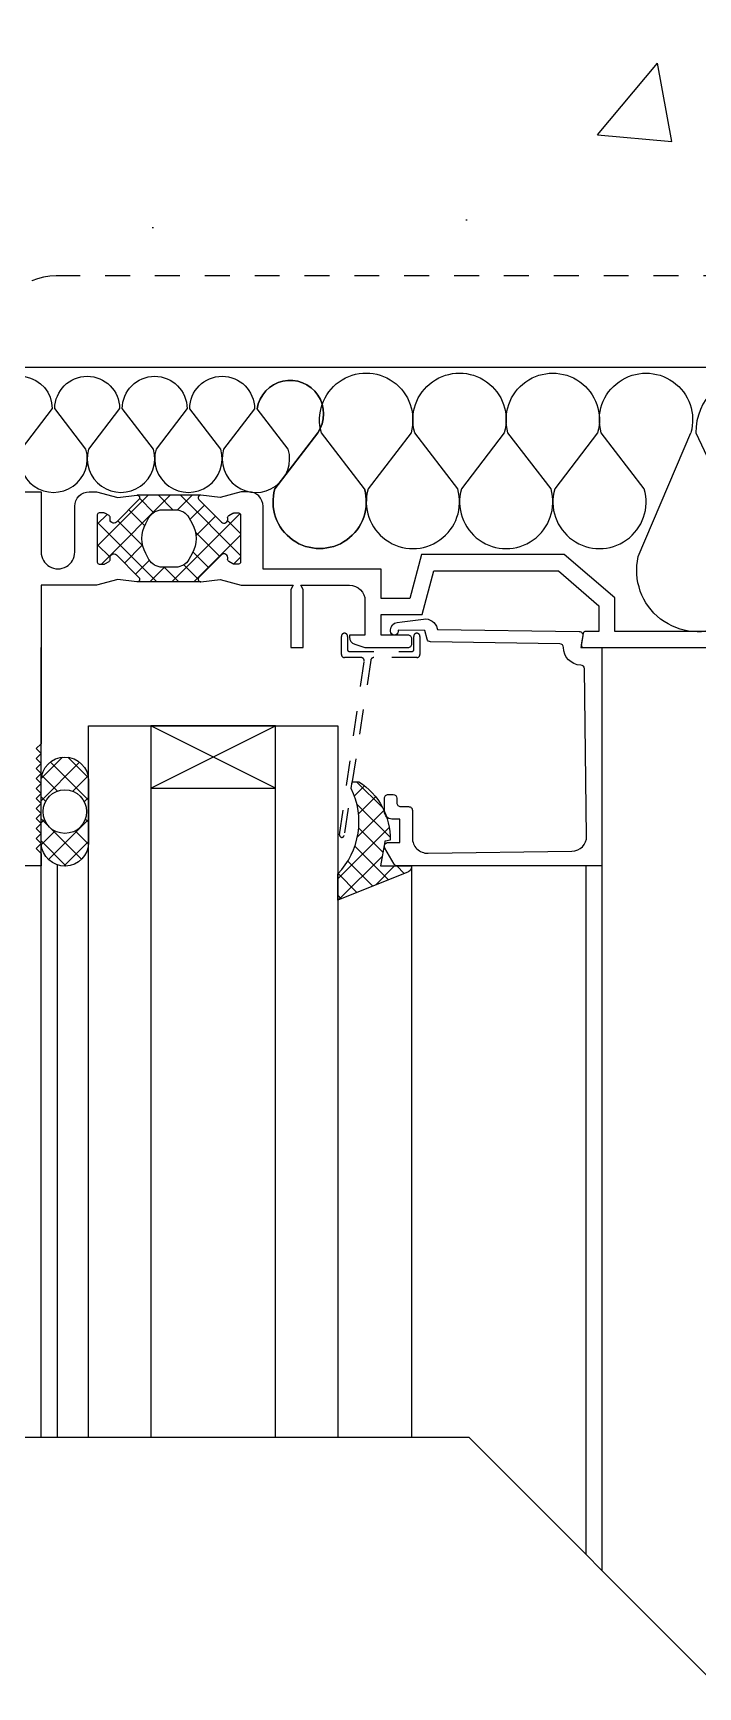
# Model space of a CAD drawing. Header units: inches. Extents: x 2794 to 3003, y 375 to 415.
# Drawn here: x 2992.79 to 2995.46, y 389.01 to 395.64 of the extents above; entities that cross this region are included whole.
import ezdxf

# ---------------------------------------------------------------- set-up
doc = ezdxf.new("R2010")
doc.units = ezdxf.units.IN
doc.header["$LTSCALE"] = 0.5
doc.header["$MEASUREMENT"] = 0
doc.linetypes.add('DASHED2', pattern=[0.375, 0.25, -0.125])
doc.linetypes.add('HIDDEN2', pattern=[0.1875, 0.125, -0.0625])
for name, color, linetype in [('HATCH', 12, 'CONTINUOUS'), ('LINE18', 9, 'CONTINUOUS'), ('line25', 2, 'CONTINUOUS'), ('LINE50', 5, 'CONTINUOUS'), ('LINE9', 9, 'CONTINUOUS')]:
    doc.layers.add(name, color=color, linetype=linetype)

msp = doc.modelspace()

# ---------------------------------------------------------------- hatches: boundary and pattern name
at = {"layer": 'HATCH'}
h = msp.add_hatch(dxfattribs=at)
h.set_pattern_fill('AR-CONC', color=256, scale=0.5)
h.set_pattern_definition([(49.99999999999999, (68.79852683998934, 0), (3.586300913003767, -0.3137606749129755), [0.375, -4.125]), (355, (68.79852683998934, 0), (-0.693756668065, 3.760960668500059), [0.3, -3.3]), (100.45144446, (69.09738524498934, -0.02614672), (2.89254423363556, 3.447199954843147), [0.3187009599999999, -3.505710559999999]), (46.18420000000002, (68.79852683998934, 1), (5.336206653357862, -0.8275964039653827), [0.5624999999999998, -6.187499999999998]), (96.63563549, (69.24321056498934, 0.931033465), (4.673309728371142, 4.870593003872752), [0.47805171, -5.258568799999999]), (351.1841639899999, (68.79852683998934, 1), (4.673309725273866, 4.870593001349951), [0.45, -4.950000005]), (21, (69.29852683998934, 0.75), (2.984535260592308, -2.013094453326694), [0.375, -4.125]), (326.0000000000001, (69.29852683998934, 0.75), (1.216576659607909, 3.625750225234265), [0.3, -3.3]), (71.45144474, (69.54723810998934, 0.58224213), (4.201111883649856, 1.612655764031769), [0.31870095, -3.50571056]), (37.50000000000001, (68.79852683998934, 0), (0.06079927658645334, 1.664469269156557), [0, -3.26, 0, -3.35, 0, -3.3125]), (7.499999999999999, (68.79852683998934, 0), (1.315347687210743, 1.972058559411801), [0, -1.91, 0, -3.185, 0, -1.2625]), (327.5, (67.68352683998934, 0), (2.669112180862045, -0.1127743586718988), [0, -1.25, 0, -3.9, 0, -5.175]), (317.5, (67.18352683998934, 0), (2.915930846711931, 0.5005249116615886), [0, -1.625, 0, -2.59, 0, -3.675])])
h.paths.add_polyline_path([(2995.502597307035, 411.4361074541913), (2994.634333554643, 412.3043712065829), (2992.509333554642, 412.3043712065829), (2992.509333554642, 410.2153526880131, 0.06439757034057354), (2992.619337174756, 410.1493931627494), (2992.709337174756, 410.1493931627564), (2992.709337174759, 410.1076671028322, -0.2490694201798123), (2992.819337174775, 409.9005439510627), (2992.819337174779, 409.8330439510526, -0.4142135623890151), (2992.756837174779, 409.7705439510493), (2992.709337174781, 409.7705439510493), (2992.709337174786, 409.7005439510493), (2992.814337174771, 409.7005439510493, 0.1004604156430542), (2993.208035644842, 409.7577067068982, -0.6014354320810742), (2993.327539115063, 409.6528233644731, 0.6140896572139531), (2993.742987561027, 409.3015783167932, -0.1036531844251886), (2993.894251664761, 409.724570386044, 0.1783296877140468), (2993.737619268928, 409.8657327959223, -1), (2993.901047840357, 410.2742558699839, -0.1279936192056349), (2994.203136189873, 410.0516069395853, -0.2793052290923339), (2995.335884762854, 410.122322370094, -0.02086936547805157), (2995.502597307035, 410.1298463418942)])
h.paths.add_polyline_path([(2998.509333554642, 412.3043712065829), (2996.634333554643, 412.3043712065829), (2995.634333554643, 413.3043712065829), (2995.634333554643, 411.3043712065829), (2995.502597307035, 411.4361074541913), (2995.502597307035, 410.1298463418942, -0.0836030058822313), (2996.157926713014, 410.0217686024047, -0.7355925422309603), (2996.145141842579, 409.5637220252653, 0.09942766815358958), (2996.038196962756, 409.5090389114011), (2996.481820246464, 409.101314646791, 0.03592783537867676), (2996.503371941905, 409.1394173336219, 0.05315652255460889), (2996.669211396121, 409.753498965534, -0.2443795113555345), (2997.117619268928, 410.274255869984, -1), (2997.281047840357, 409.8657327959223, 2.182094824735542), (2997.691127994222, 409.6528233644732, -0.6014354320786587), (2997.810631464443, 409.7577067068981, 0.100460415643008), (2998.204329934513, 409.7005439510493), (2998.309329934499, 409.7005439510493), (2998.309329934503, 409.7705439510493), (2998.261829934505, 409.7705439510493, -0.4142135623890176), (2998.199329934505, 409.8330439510526), (2998.199329934509, 409.9005439510627, -0.2490694201798121), (2998.309329934525, 410.1076671028322), (2998.309329934528, 410.1493931627564), (2998.399329934528, 410.1493931627494, 0.06439757034057352), (2998.509333554642, 410.2153526880131)])
h.paths.add_polyline_path([(2998.509333554642, 396.3933897251527, 0.06439757034043084), (2998.399329934528, 396.4593492504163), (2998.309329934528, 396.4593492504094), (2998.309329934525, 396.5010753103335, -0.2490694201798122), (2998.199329934509, 396.708198462103), (2998.199329934505, 396.7756984621131, -0.4142135623888804), (2998.261829934505, 396.8381984621165), (2998.309329934503, 396.8381984621165), (2998.309329934499, 396.9081984621165), (2998.204329934513, 396.9081984621165, 0.1004604156415685), (2997.810631464448, 396.8510357062696, -0.6014354321037615), (2997.691127994221, 396.9559190486926, 2.182094824738525), (2997.281047840357, 396.7430096172436, -1), (2997.117619268928, 396.3344865431819, -0.2443795113554952), (2996.669211396121, 396.8552434476318, 0.05315652255454582), (2996.503371941906, 397.4693250795432, 0.2232530870846585), (2996.303044158517, 397.6341789304851), (2996.28342582658, 397.6384903231814, 0.9554715931216765), (2996.145141842579, 397.0450203879012, -0.7355925422351507), (2996.157926713014, 396.5869738107611, -0.0147415785829756), (2996.04531330517, 396.5520412701785), (2995.502597307035, 396.0532431020964), (2995.502597307035, 396.4788960712715, -0.08190740721166595), (2994.860740396271, 396.5869738107612, -0.7355925422303662), (2994.873525266706, 397.0450203879004, 0.9554715931517918), (2994.735241282704, 397.6384903231814), (2993.419337174817, 397.3493026706335, 0.1963228336434864), (2992.970206250458, 397.0030429505052, -0.1889729320632922), (2992.814337174771, 396.9081984621165), (2992.709337174786, 396.9081984621165), (2992.709337174781, 396.8381984621165), (2992.756837174779, 396.8381984621165, -0.4142135623888804), (2992.819337174779, 396.7756984621131), (2992.819337174775, 396.708198462103, -0.2490694201798122), (2992.709337174759, 396.5010753103335), (2992.709337174756, 396.4593492504094), (2992.619337174756, 396.4593492504163, 0.06439757034043102), (2992.509333554642, 396.3933897251527), (2992.509333554642, 394.3043712065829), (2998.509333554642, 394.3043712065829)])
h.paths.add_polyline_path([(2993.893284657727, 396.3315495417224, -0.9813105716390302), (2993.737619268928, 396.7430096172435, 0.005676198630661833), (2993.74401901068, 396.7456544837351, 0.1015234794703084)], flags=16)
h.paths.add_polyline_path([(2994.603362249564, 396.3684817206785, -1), (2994.978362249564, 396.3684817206785, -1)], flags=16)
h.paths.add_polyline_path([(2996.04531330517, 396.5520412701785, -0.06877666416796079), (2995.502597307035, 396.4788960712715), (2995.502597307035, 396.0532431020964)], flags=17)
h.paths.add_polyline_path([(2998.509333554642, 406.085735214086, 0.08241458984435476), (2998.365996601173, 406.1648416906551, -0.3178372451770534), (2998.199329934509, 406.400543951036), (2998.199329934506, 406.4680439510461, -0.4142135623888782), (2998.261829934506, 406.5305439510495), (2998.309329934291, 406.5305439510495), (2998.309329934296, 406.6005439510495), (2998.204329934344, 406.6005439510495), (2998.204329934344, 407.100543951065, -0.03653717781494083), (2998.060330058339, 407.1243466245751), (2995.849946534503, 407.6057190932685, -0.8990038649736034), (2995.89846233939, 408.0605439510493), (2997.494603974431, 408.0605439510495, -0.09784354240304702), (2998.100727791954, 407.9288729770856, 0.1246727099834499), (2998.204329934428, 407.9005439510494), (2998.204329934428, 408.4005439510494, 0.1246727099828357), (2998.100727791955, 408.3722149250136, -0.09784354240407545), (2997.494603974425, 408.2405439510494), (2995.89846233939, 408.2405439510495, -0.8972920715064665), (2995.849094811686, 408.6951833225061), (2998.060330058344, 409.1767412775249, -0.03653717785632807), (2998.204329934513, 409.2005439510493), (2998.204329934513, 409.7005439510493, 0.1889729320629634), (2998.048460858826, 409.6056994626607, -0.196322833644215), (2997.599329934465, 409.2594397425318), (2996.277474365636, 408.9689441762775, -0.057794690627267), (2995.509333554642, 408.8798576861843, -0.05779469062720283), (2994.741192743648, 408.9689441762775), (2993.419337174819, 409.2594397425318, -0.1963228336441995), (2992.970206250458, 409.6056994626607, 0.1889729320629852), (2992.814337174771, 409.7005439510493), (2992.814337174771, 409.2005439510493, -0.03653717785632315), (2992.95833705094, 409.1767412775249), (2995.168720574782, 408.6953688088303, -0.8990038649733391), (2995.120204769894, 408.2405439510495), (2993.524063134859, 408.2405439510494, -0.09784354240415952), (2992.917939317329, 408.3722149250138, 0.1246727099822073), (2992.814337174856, 408.4005439510494), (2992.814337174856, 407.9005439510494, 0.124672709983402), (2992.91793931733, 407.9288729770856, -0.09784354240306348), (2993.524063134853, 408.0605439510495), (2995.120204769894, 408.0605439510493, -0.8972920715064903), (2995.169572297598, 407.6059045795927), (2992.958337050945, 407.1243466245751, -0.03653717781492985), (2992.814337174941, 407.100543951065), (2992.814337174941, 406.6005439510495), (2992.709337174988, 406.6005439510495), (2992.709337174993, 406.5305439510495), (2992.756837174778, 406.5305439510495, -0.4142135623888782), (2992.819337174778, 406.4680439510461), (2992.819337174775, 406.400543951036, -0.3178372451770513), (2992.652670508111, 406.1648416906551, 0.08241458984435485), (2992.509333554642, 406.085735214086), (2992.509333554642, 400.5230071990798, 0.0824145898443328), (2992.652670508111, 400.4439007225107, -0.3178372451770369), (2992.819337174775, 400.2081984621298), (2992.819337174778, 400.1406984621197, -0.4142135623888824), (2992.756837174778, 400.0781984621163), (2992.709337174993, 400.0781984621163), (2992.709337174988, 400.0081984621163), (2992.814337174941, 400.0081984621163), (2992.814337174941, 399.5081984621007, -0.03653717781369149), (2992.95833705094, 399.4843957885918), (2995.168720574782, 399.0030233198971, -0.8990038649726155), (2995.120204769894, 398.5481984621164), (2993.524063134859, 398.5481984621163, -0.0978435424041571), (2992.917939317329, 398.6798694360806, 0.1246727099822255), (2992.814337174856, 398.7081984621163), (2992.814337174856, 398.2081984621163, 0.1246727099833687), (2992.91793931733, 398.2365274881524, -0.0978435424030535), (2993.524063134853, 398.3681984621163), (2995.120204769894, 398.3681984621162, -0.8972920715072971), (2995.169572297598, 397.9135590906595), (2992.958337050945, 397.4320011356419, -0.03653717785757225), (2992.814337174771, 397.4081984621164), (2992.814337174771, 396.9081984621166, 0.1889729320630345), (2992.970206250458, 397.0030429505053, -0.1963228336437238), (2993.419337174818, 397.3493026706337), (2994.741192743644, 397.6397982368874, -0.0577946906275801), (2995.509333554643, 397.7288847269816, -0.05779469062764001), (2996.277474365642, 397.639798236887), (2996.303044158517, 397.6341789304851), (2997.599329934467, 397.3493026706335, -0.1963228336434885), (2998.048460858826, 397.0030429505052, 0.188972932062945), (2998.204329934513, 396.9081984621166), (2998.204329934513, 397.4081984621164, -0.03653717785757098), (2998.060330058339, 397.4320011356419), (2995.849946534503, 397.9133736043355, -0.8990038649725172), (2995.89846233939, 398.3681984621162), (2997.494603974431, 398.3681984621163, -0.0978435424030578), (2998.100727791954, 398.2365274881524, 0.1246727099833467), (2998.204329934428, 398.2081984621163), (2998.204329934428, 398.7081984621163, 0.1246727099821904), (2998.100727791955, 398.6798694360807, -0.09784354240416165), (2997.494603974425, 398.5481984621163), (2995.89846233939, 398.5481984621164, -0.8972920715073629), (2995.849094811686, 399.002837833573), (2998.060330058344, 399.4843957885918, -0.03653717781369576), (2998.204329934344, 399.5081984621007), (2998.204329934344, 400.0081984621163), (2998.309329934296, 400.0081984621163), (2998.309329934291, 400.0781984621163), (2998.261829934506, 400.0781984621163, -0.4142135623888824), (2998.199329934506, 400.1406984621197), (2998.199329934509, 400.2081984621298, -0.3178372451769536), (2998.365996601173, 400.4439007225106, 0.0824145898443419), (2998.509333554642, 400.5230071990798)])
h = msp.add_hatch(dxfattribs=at)
h.set_pattern_fill('ANSI37', color=256, scale=0.5, style=0)
h.set_pattern_definition([(45, (272.3712969950061, -127.813083229124), (-0.04419417382415922, 0.04419417382415922), []), (135, (272.3712969950061, -127.813083229124), (-0.04419417382415922, -0.04419417382415922), [])])
h.paths.add_polyline_path([(2993.014369697971, 392.6454844554148), (2993.014369697971, 392.3985542490668, -0.973119193628529), (2992.82444095976, 392.3933782968002), (2992.824299919194, 392.6454312826274, -1.000279793165599)])
h.paths.add_polyline_path([(2992.831799904319, 392.5220193522408, 1), (2993.006869697971, 392.5220193522408, 1)], flags=16)
h.paths.add_polyline_path([(2994.185199368624, 392.304051938093), (2994.310093237861, 392.304051938093, -0.3927408574796724), (2994.290628686966, 392.2783301881492), (2994.014369697971, 392.1673524094014), (2994.014369697971, 392.2719223340544, 0.3145636000813645), (2994.068242449875, 392.6152006668636), (2994.072277941395, 392.6417128956651), (2994.098747148547, 392.6417128956651, -0.1494430697769666), (2994.201232463041, 392.5226490221779), (2994.201232463041, 392.5220519380929, 0.1929134893777459), (2994.209534761517, 392.5013345601568, -0.08922647140676533), (2994.223833317275, 392.4072815663045), (2994.204952527622, 392.4039523736717, 0.31529878887884), (2994.202356816981, 392.4013566630307)])
h.paths.add_polyline_path([(2993.54745746923, 393.6829080872307, 0.7725978076390988), (2993.572500303647, 393.6975884078204, -0.343148791993915), (2993.57712445878, 393.7089644744395), (2993.593293041131, 393.7182994098122, -0.1316524975867668), (2993.597293041131, 393.719371206582), (2993.616149447592, 393.719371206582, -0.414213562373095), (2993.624149447592, 393.7113712065819), (2993.624149447592, 393.522371206582, -0.414213562373095), (2993.616149447592, 393.5143712065819), (2993.597293041131, 393.5143712065819, -0.1316524975867363), (2993.593293041131, 393.5154430033517), (2993.57712445878, 393.5247779387244, -0.3431487919940244), (2993.572500303647, 393.5361540053435, 0.7725978076389638), (2993.54745746923, 393.5508343259332), (2993.440054733078, 393.4434315897812), (2993.233545075562, 393.4434315897812), (2993.12614233941, 393.5508343259332, 0.7725978076393586), (2993.101099504993, 393.5361540053435, -0.3431487919941011), (2993.09647534986, 393.5247779387244), (2993.080306767509, 393.5154430033517, -0.1316524975865104), (2993.076306767509, 393.5143712065819), (2993.057450361048, 393.5143712065819, -0.414213562373095), (2993.049450361048, 393.522371206582), (2993.049450361048, 393.7113712065819, -0.414213562373095), (2993.057450361048, 393.719371206582), (2993.076306767509, 393.719371206582, -0.1316524975865104), (2993.080306767509, 393.7182994098122), (2993.09647534986, 393.7089644744395, -0.343148791994153), (2993.101099504993, 393.6975884078204, 0.7725978076392856), (2993.12614233941, 393.6829080872307), (2993.233545075562, 393.7903108233827), (2993.440054733078, 393.7903108233827)])
h.paths.add_polyline_path([(2993.364461215449, 393.5018712065821), (2993.309289049447, 393.5018712065821, -0.3238484292968788), (2993.252297972555, 393.5431090863752, -0.326501620107139), (2993.252297972787, 393.6906333246305, -0.3238484397582524), (2993.30928905039, 393.731871206582), (2993.364461215449, 393.731871206582, -0.3238484345287045), (2993.421452292697, 393.6906333257095, -0.3265016201076595), (2993.421452292697, 393.543109087454, -0.3238484345260935)], flags=16)

# ---------------------------------------------------------------- linework, layer by layer
for p, q in [((2993.464196868701, 393.7903108233827), (2993.209402939938, 393.7903108233827)), ((2993.464196868701, 393.4434315897812), (2993.209402939938, 393.4434315897812)), ((2992.824299904319, 390.0128938712383), (2992.824299904319, 393.1795193522374)), ((2992.889299904319, 390.0128938712405), (2992.889299904319, 392.3083903062328)), ((2994.310213225155, 392.304051938093), (2994.310213225155, 390.012893871288)), ((2995.073295528999, 392.304051938093), (2995.073295528999, 389.4801832640396))]:
    msp.add_line(p, q, dxfattribs=at)
for points in [[(2992.759333554641, 394.2658489538465, -0.3677135428508029), (2992.868396925984, 394.1376016261025), (2992.744051926759, 393.974938549901, 1.331509838654881), (2993.003920989059, 393.974938549901), (2992.879096639707, 394.1375245411213)], [(2992.879096639707, 394.1375245411213, -1), (2993.138965702007, 394.1375245411213), (2993.014620702781, 393.9748614649197, 1.331509838654881), (2993.274489765081, 393.9748614649197), (2993.149665415729, 394.13744745614)], [(2993.149665415729, 394.13744745614, -1), (2993.409534478029, 394.13744745614), (2993.285189478804, 393.9747843799385, 1.331509838654881), (2993.545058541104, 393.9747843799385), (2993.420234191752, 394.1373703711587)], [(2993.420234191752, 394.1373703711587, -1), (2993.680103254052, 394.1373703711587), (2993.555758254827, 393.9747072949572, 1.331509838654881), (2993.815627317127, 393.9747072949572), (2993.690802967775, 394.1372932861774)], [(2994.121171508473, 393.8159466733048, -1.331509838655778), (2993.761829792216, 393.8159466733048), (2993.933771557943, 394.0408739057212, 1.25386884222624), (2993.690802967775, 394.1372932861774, -1.253868842176588), (2993.933771557943, 394.040873905721), (2993.761829792216, 393.8159466733048, 1.331509838655574), (2994.121171508473, 393.8159466733046), (2993.948566907026, 394.0407673141585, -1.331509838655574), (2994.307908623282, 394.0407673141584), (2994.135966857555, 393.815840081742, 1.331509838655574), (2994.495308573812, 393.8158400817417), (2994.322703972365, 394.0406607225957, -1.331509838655574), (2994.682045688622, 394.0406607225956), (2994.510103922894, 393.8157334901792, 1.331509838655574), (2994.86944563915, 393.8157334901791), (2994.696841037704, 394.040554131033, -1.331509838655574), (2995.05618275396, 394.0405541310329), (2994.884240988234, 393.8156268986165, 1.331509838655574), (2995.243582704489, 393.8156268986163), (2995.070978103043, 394.0404475394702, -1.331509838655574), (2995.430319819299, 394.0404475394702)], [(2995.929962637085, 394.0405898875923, 1), (2995.450078326517, 394.0405898875923), (2995.704796354504, 393.5023882642364, -1.151765177323539), (2995.219621218511, 393.5441655262777), (2995.430319819299, 394.0404475394702)]]:
    msp.add_lwpolyline(points, format="xyb", dxfattribs=at)
for points in [[(2993.417027455648, 393.532943877092, -0.2734560415951634), (2993.364461215449, 393.5018712065821), (2993.309289049447, 393.5018712065821, -0.2734560397667185), (2993.256722809446, 393.5329438767343), (2993.24370152086, 393.5566059355729, -0.2569805071132461), (2993.24370152086, 393.6771364751144), (2993.256722809995, 393.7007985357142, -0.2734560434246889), (2993.30928905039, 393.731871206582), (2993.364461215449, 393.731871206582, -0.2734560415960702), (2993.417027455648, 393.7007985360719), (2993.430048744508, 393.6771364763525, -0.2569805071137504), (2993.430048744508, 393.5566059368108)], [(2992.82444095976, 392.3933782968002), (2992.824299904319, 392.6454844554148, -1), (2993.014369697971, 392.6454844554148), (2993.014369697971, 392.3985542490668, -0.973119193628672)], [(2994.185199368624, 392.304051938093), (2994.310213225155, 392.304051938093), (2994.310213225155, 392.3016701318955, -0.3639702342662027), (2994.290628686966, 392.2783301881492), (2994.014369697971, 392.1673524094014), (2994.014369697971, 392.2719223340544, 0.3145636000813645), (2994.068242449875, 392.6152006668636), (2994.072277941395, 392.6417128956651), (2994.098747148547, 392.6417128956651, -0.2645518979873512), (2994.223833317275, 392.4072815663045), (2994.204952527622, 392.4039523736717, 0.315298788878984), (2994.202356816981, 392.4013566630306)]]:
    msp.add_lwpolyline(points, format="xyb", close=True, dxfattribs=at)
at = {"layer": 'HATCH', "flags": 128}
msp.add_lwpolyline([(2995.009278606884, 392.3043810361681), (2995.009278606884, 389.5442001861544)], dxfattribs=at)
at = {"layer": 'HATCH'}
msp.add_circle((2992.919334801145, 392.5220193522408), 0.087534896825959, dxfattribs=at)
at = {"layer": 'LINE18'}
for p, q in [((2993.014369697971, 390.0128938712446), (2993.014369697971, 392.8655193522409)), ((2993.014369697971, 392.8655193522409), (2994.014369697971, 392.8655193522409)), ((2994.014369697971, 392.8655193522409), (2994.01436969797, 390.0128938712782)), ((2992.824299904319, 392.3045193522374), (2992.730549904319, 392.3045193522374))]:
    msp.add_line(p, q, dxfattribs=at)
for points in [[(2991.759299904319, 393.8043712065829), (2992.824299904319, 393.8043712065828), (2992.824299904319, 393.5627230609257, 1.000000000003211), (2992.959299904319, 393.5627230609257), (2992.959299904319, 393.7463712065826, -0.4142135623740909), (2993.017299904319, 393.8043712065828), (2993.04009228452, 393.8043712065828, -0.06554346281528432), (2993.046562760647, 393.80351935224), (2993.131346043974, 393.7808017399409), (2993.208184246504, 393.790236284899, -0.7132930678969658), (2993.21647400775, 393.7732397555708), (2993.12614233941, 393.6829080872307, -0.7725978076383387), (2993.101099504993, 393.6975884078204, 0.3431487919937011), (2993.09647534986, 393.7089644744395), (2993.080306767509, 393.7182994098122, 0.1316524975860435), (2993.076306767509, 393.719371206582), (2993.057450361048, 393.719371206582, 0.4142135623731601), (2993.049450361048, 393.7113712065819), (2993.049450361048, 393.522371206582, 0.4142135623731601), (2993.057450361048, 393.5143712065819), (2993.076306767509, 393.5143712065819, 0.1316524975860434), (2993.080306767509, 393.5154430033517), (2993.09647534986, 393.5247779387244, 0.3431487919942176), (2993.101099504993, 393.5361540053435, -0.7725978076396093), (2993.12614233941, 393.5508343259332), (2993.21647400775, 393.4605026575931, -0.7132930678969659), (2993.208184246504, 393.4435061282649), (2993.131346043974, 393.452940673223), (2993.046562760653, 393.4302230609254, -0.06554346281523721), (2993.040092284526, 393.4293712065827), (2992.824299904319, 393.4293712065827), (2992.824299904319, 392.7943712065828), (2992.804299904319, 392.7743712065827), (2992.824299904319, 392.7543712065827), (2992.804299904319, 392.7343712065828), (2992.824299904319, 392.7143712065828), (2992.804299904319, 392.6943712065828), (2992.824299904319, 392.6743712065828), (2992.804299904319, 392.6543712065827), (2992.824299904319, 392.6343712065827), (2992.804299904319, 392.6143712065827), (2992.824299904319, 392.5943712065828), (2992.804299904319, 392.5743712065828), (2992.824299904319, 392.5543712065828), (2992.804299904319, 392.5343712065828), (2992.824299904319, 392.5143712065827), (2992.804299904319, 392.4943712065827), (2992.824299904319, 392.4743712065828), (2992.804299904319, 392.4543712065828), (2992.824299904319, 392.4343712065828), (2992.804299904319, 392.4143712065828), (2992.824299904319, 392.3943712065828), (2992.804299904319, 392.3743712065827), (2992.824299904319, 392.3543712065828), (2992.824299904319, 392.3043712065828), (2992.759299904319, 392.3043712065828)], [(2996.694299904321, 393.2445193522402), (2995.125996171396, 393.2445193522402), (2995.125996171396, 393.3786946465453), (2994.92233184074, 393.5527287621293), (2994.350083814089, 393.5527287621293), (2994.302992474158, 393.3769814889114), (2994.188333068907, 393.3769814889114), (2994.188333068907, 393.4943712065826), (2993.714299904321, 393.4943712065826), (2993.714299904322, 393.7463712065827, 0.4142135623740908), (2993.656299904322, 393.8043712065828), (2993.633507524122, 393.8043712065831, 0.06554346281804448), (2993.627037047994, 393.8035193522403), (2993.542253764666, 393.7808017399409), (2993.465415562136, 393.790236284899, 0.7132930678969379), (2993.45712580089, 393.7732397555708), (2993.54745746923, 393.6829080872307, 0.7725978076385306), (2993.572500303647, 393.6975884078204, -0.3431487919936307), (2993.57712445878, 393.7089644744395), (2993.593293041131, 393.7182994098122, -0.1316524975860437), (2993.597293041131, 393.719371206582), (2993.616149447592, 393.719371206582, -0.4142135623731601), (2993.624149447592, 393.7113712065819), (2993.624149447592, 393.522371206582, -0.4142135623731601), (2993.616149447592, 393.5143712065819), (2993.597293041131, 393.5143712065819, -0.1316524975860435), (2993.593293041131, 393.5154430033517), (2993.57712445878, 393.5247779387244, -0.3431487919941411), (2993.572500303647, 393.5361540053435, 0.7725978076394043), (2993.54745746923, 393.5508343259332), (2993.45712580089, 393.4605026575931, 0.713293067896942), (2993.465415562136, 393.4435061282649), (2993.542253764666, 393.452940673223), (2993.627037047984, 393.4302230609263, 0.06554346281272118), (2993.633507524111, 393.4293712065836), (2993.835319845592, 393.4293712065815), (2993.825319845592, 393.4120506985058), (2993.825319845592, 393.179519352239), (2993.875319845592, 393.179519352239), (2993.875319845592, 393.4120506985058), (2993.865319845591, 393.4293712065833), (2994.061333068908, 393.4293712065828, -0.4142135623722979), (2994.123333068907, 393.3673712065828), (2994.123333068907, 393.229519352239), (2994.061333068908, 393.229519352239), (2994.061333068908, 393.2213641860614, 0.3255049610922494), (2994.08212298551, 393.1928129275285), (2994.123333068907, 393.179519352239), (2994.295923965219, 393.179519352239, 0.4142135623732336), (2994.310923965219, 393.194519352239), (2994.310923965219, 393.214519352239, 0.4142135623728175), (2994.295923965219, 393.229519352239), (2994.188333068907, 393.2295193522391), (2994.188333068907, 393.3119814889114), (2994.352868728377, 393.3119814889114), (2994.399960068307, 393.4877287621293), (2994.899960068307, 393.4877287621293), (2995.060996171396, 393.3469814889114), (2995.060996171396, 393.2445193522401), (2995.008848421454, 393.2445193522401, 0.3639702342661525), (2994.999000343924, 393.2362558340168), (2994.991065629792, 393.1912558340155, 0.4663076581548417), (2995.000913707322, 393.1795193522388), (2996.759299904321, 393.1795193522374)]]:
    msp.add_lwpolyline(points, format="xyb", dxfattribs=at)
msp.add_lwpolyline([(2994.251232463041, 392.5570519380931, 0.414213562373043), (2994.266232463041, 392.542051938093), (2994.298232463041, 392.542051938093, -0.414213562373095), (2994.313232463041, 392.527051938093), (2994.313232463041, 392.4169438976563, 0.4184033046059118), (2994.376118007196, 392.3549502220793), (2994.953359168887, 392.3631957815119, 0.4139326425428041), (2995.012496864691, 392.4239890918692), (2995.003559324137, 393.0947223866891, 0.4077932646411108), (2994.988690339168, 393.109521968393, -0.4138755073975079), (2994.919297493199, 393.1800437416169, 0.4122343511257975), (2994.904511709693, 393.1951545870735), (2994.386422762073, 393.2025396795351, -0.3394542588633734), (2994.372093807679, 393.2138627752099), (2994.363501141367, 393.2478622464247), (2994.256020305823, 393.2493943306584), (2994.255949040626, 393.244394838557, -0.9999999999999848), (2994.225952088017, 393.244822429745), (2994.226039525322, 393.2509564492595, -0.3727193515204652), (2994.252163398385, 393.2802777951086), (2994.272202619435, 393.2828867453733), (2994.357905103749, 393.2940445403076, -0.3800361709519329), (2994.41283606962, 393.2567142473433), (2994.413989130562, 393.2521518145807), (2994.982329461725, 393.2440504143972, -0.4577045202689281), (2994.996923053083, 393.2266558388341), (2994.989295528999, 393.1795193522388), (2995.073295528999, 393.1795193522388), (2995.073295528999, 392.304051938093), (2994.253163642383, 392.304051938093, -0.267949192431115), (2994.240173261326, 392.3115519380931), (2994.203222844098, 392.3755519380931, -0.577350269189628), (2994.216213225155, 392.3980519380931), (2994.263232463041, 392.3980519380931), (2994.263232463041, 392.492051938093), (2994.231232463041, 392.492051938093, -0.4142135623730948), (2994.201232463041, 392.522051938093), (2994.201232463041, 392.5760519380931, -0.4142135623731296), (2994.216232463041, 392.5910519380931), (2994.236232463041, 392.5910519380931, -0.414213562373043), (2994.251232463041, 392.5760519380931)], format="xyb", close=True, dxfattribs=at)
at = {"layer": 'LINE18', "linetype": 'HIDDEN2'}
msp.add_lwpolyline([(2994.058623965217, 393.164519352239), (2994.313623965217, 393.164519352239, 0.4142135623730951), (2994.318623965217, 393.169519352239), (2994.318623965217, 393.224519352239, -0.9999999999999287), (2994.343623965217, 393.224519352239), (2994.343623965217, 393.152019352239, -0.4142135623730951), (2994.331123965217, 393.1395193522391), (2994.158791604981, 393.1395193522391, 0.3706321426687706), (2994.146433940368, 393.1289003427487), (2994.039492253101, 392.4263186456735, -0.9950963693897203), (2994.021703556879, 392.4290671830505), (2994.119804315454, 393.1252752411234, 0.4558347385663112), (2994.107426590444, 393.1395193522391), (2994.041123965217, 393.1395193522391, -0.4142135623730951), (2994.028623965217, 393.152019352239), (2994.028623965217, 393.224519352239, -1), (2994.053623965217, 393.224519352239), (2994.053623965217, 393.169519352239, 0.4142135623730951)], format="xyb", close=True, dxfattribs=at)
at = {"layer": 'LINE18'}
msp.add_lwpolyline([(2993.264369697971, 392.8655193522409), (2993.264369697971, 392.6155193522409), (2993.764369697971, 392.6155193522409), (2993.764369697971, 392.8655193522409)], close=True, dxfattribs=at)
at = {"layer": 'line25', "color": 12}
for p, q in [((2993.264369697971, 392.8655193522409), (2993.264369697971, 390.012893871253)), ((2993.264369697971, 392.6155193522409), (2993.764369697971, 392.8655193522409)), ((2993.764369697971, 392.6155193522409), (2993.264369697971, 392.8655193522409)), ((2993.764369697972, 390.0128938712697), (2993.764369697971, 392.8655193522409))]:
    msp.add_line(p, q, dxfattribs=at)
at = {"layer": 'LINE50', "linetype": 'DASHED2', "ltscale": 0.5}
msp.add_line((2997.380801881487, 394.669700023853), (2992.884333554641, 394.669700023853), dxfattribs=at)
msp.add_arc((2992.884333554641, 394.4197000238529), 0.2500000000001137, 90, 180, dxfattribs=at)
at = {"layer": 'LINE9'}
for p, q in [((2992.509333554642, 394.3043712065829), (2998.509333554642, 394.3043712065829)), ((2994.540584921743, 390.0128938712957), (2988.446836288776, 390.0128938710918)), ((2995.540584921709, 389.0128938713293), (2994.540584921709, 390.0128938713293))]:
    msp.add_line(p, q, dxfattribs=at)

doc.saveas('drawing.dxf')
